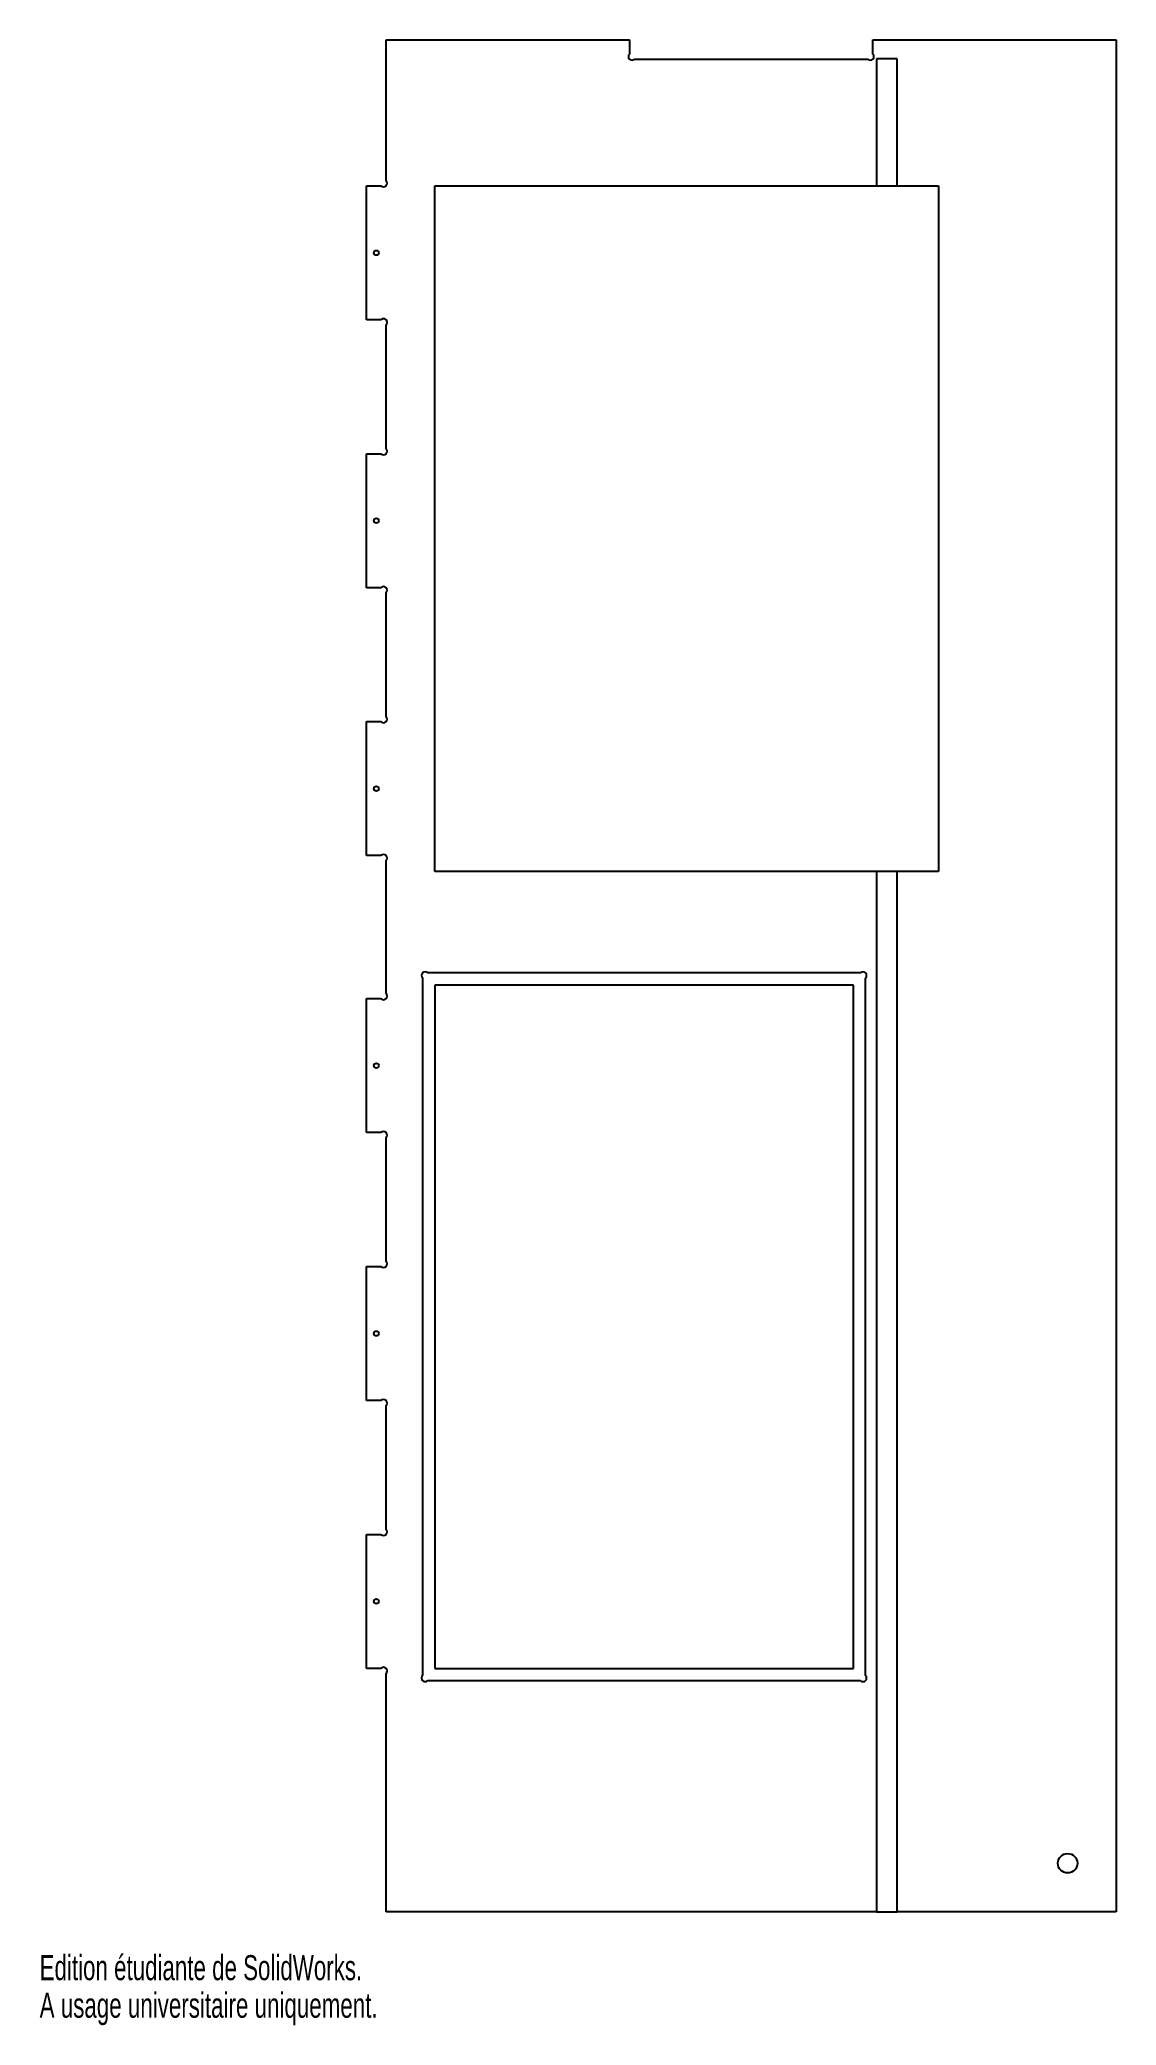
# Model space of a CAD drawing. Extents: x 0 to 221, y 0 to 408.
import ezdxf
from ezdxf.enums import TextEntityAlignment as Align

# ---------------------------------------------------------------- set-up
doc = ezdxf.new("R2010")
doc.units = 0
doc.layers.get('0').update_dxf_attribs({"linetype": 'CONTINUOUS'})

msp = doc.modelspace()

# ---------------------------------------------------------------- linework, layer by layer
at = {"color": 7, "linetype": 'CONTINUOUS'}
for p, q in [((71.15, 407.62), (121.15, 407.62)), ((71.15, 378.68), (71.15, 407.62)), ((121.15, 407.62), (121.15, 404.68)), ((122.21, 403.62), (170.09, 403.62)), ((171.15, 404.68), (171.15, 407.62)), ((171.15, 407.62), (221.15, 407.62)), ((176.15, 403.67), (171.9, 403.67)), ((171.9, 403.67), (171.9, 377.62)), ((176.15, 377.62), (176.15, 403.67)), ((221.15, 407.62), (221.15, 23.26)), ((67.15, 377.62), (70.09, 377.62)), ((67.15, 350.12), (67.15, 377.62)), ((81.15, 377.62), (171.9, 377.62)), ((81.15, 236.84), (81.15, 377.62)), ((171.9, 377.62), (176.15, 377.62)), ((176.15, 377.62), (184.65, 377.62)), ((184.65, 377.62), (184.65, 236.84)), ((70.09, 350.12), (67.15, 350.12)), ((71.15, 323.68), (71.15, 349.05)), ((67.15, 295.12), (67.15, 322.62)), ((67.15, 322.62), (70.09, 322.62)), ((70.09, 295.12), (67.15, 295.12)), ((71.15, 268.68), (71.15, 294.05)), ((67.15, 240.12), (67.15, 267.62)), ((67.15, 267.62), (70.09, 267.62)), ((70.09, 240.12), (67.15, 240.12)), ((71.15, 211.82), (71.15, 239.05)), ((171.9, 236.84), (81.15, 236.84)), ((171.9, 236.84), (171.9, 23.26)), ((176.15, 236.84), (171.9, 236.84)), ((176.15, 23.26), (176.15, 236.84)), ((184.65, 236.84), (176.15, 236.84)), ((78.65, 214.96), (78.65, 71.82)), ((168.59, 216.02), (79.71, 216.02)), ((167.15, 213.52), (81.15, 213.52)), ((81.15, 213.52), (81.15, 73.26)), ((167.15, 73.26), (167.15, 213.52)), ((169.65, 71.82), (169.65, 214.96)), ((67.15, 183.26), (67.15, 210.76)), ((67.15, 210.76), (70.09, 210.76)), ((70.09, 183.26), (67.15, 183.26)), ((71.15, 156.82), (71.15, 182.2)), ((67.15, 128.26), (67.15, 155.76)), ((67.15, 155.76), (70.09, 155.76)), ((70.09, 128.26), (67.15, 128.26)), ((71.15, 101.82), (71.15, 127.2)), ((67.15, 73.26), (67.15, 100.76)), ((67.15, 100.76), (70.09, 100.76)), ((70.09, 73.26), (67.15, 73.26)), ((71.15, 23.26), (71.15, 72.2)), ((79.71, 70.76), (168.59, 70.76)), ((81.15, 73.26), (167.15, 73.26)), ((171.9, 23.26), (71.15, 23.26)), ((171.9, 23.26), (176.15, 23.26)), ((221.15, 23.26), (176.15, 23.26))]:
    msp.add_line(p, q, dxfattribs=at)
for centre, radius in [((69.15, 363.87), 0.5), ((69.15, 308.87), 0.5), ((69.15, 253.87), 0.5), ((69.15, 197.01), 0.5), ((69.15, 142.01), 0.5), ((69.15, 87.01), 0.5), ((211.15, 33.26), 2)]:
    msp.add_circle(centre, radius, dxfattribs=at)
for centre, start, end in [((121.68, 404.15), 135, 315), ((170.62, 404.15), 225, 45), ((70.62, 378.15), 225, 45), ((70.62, 349.59), 315, 135), ((70.62, 323.15), 225, 45), ((70.62, 294.59), 315, 135), ((70.62, 268.15), 225, 45), ((70.62, 239.59), 315, 135), ((79.18, 215.49), 45, 225), ((169.12, 215.49), 315, 135), ((70.62, 211.29), 225, 45), ((70.62, 182.73), 315, 135), ((70.62, 156.29), 225, 45), ((70.62, 127.73), 315, 135), ((70.62, 101.29), 225, 45), ((70.62, 72.73), 315, 135), ((79.18, 71.29), 135, 315), ((169.12, 71.29), 225, 45)]:
    msp.add_arc(centre, 0.75, start, end, dxfattribs=at)

# ---------------------------------------------------------------- texts
for s, width, p in [('Edition étudiante de SolidWorks.', 0.667188, (0, 7.71)), ('A usage universitaire uniquement.', 0.668182, (0, 0))]:
    msp.add_text(s, height=5.1381, dxfattribs=dict(at, width=width)).set_placement(p, align=Align.BOTTOM_LEFT)

doc.saveas('drawing.dxf')
